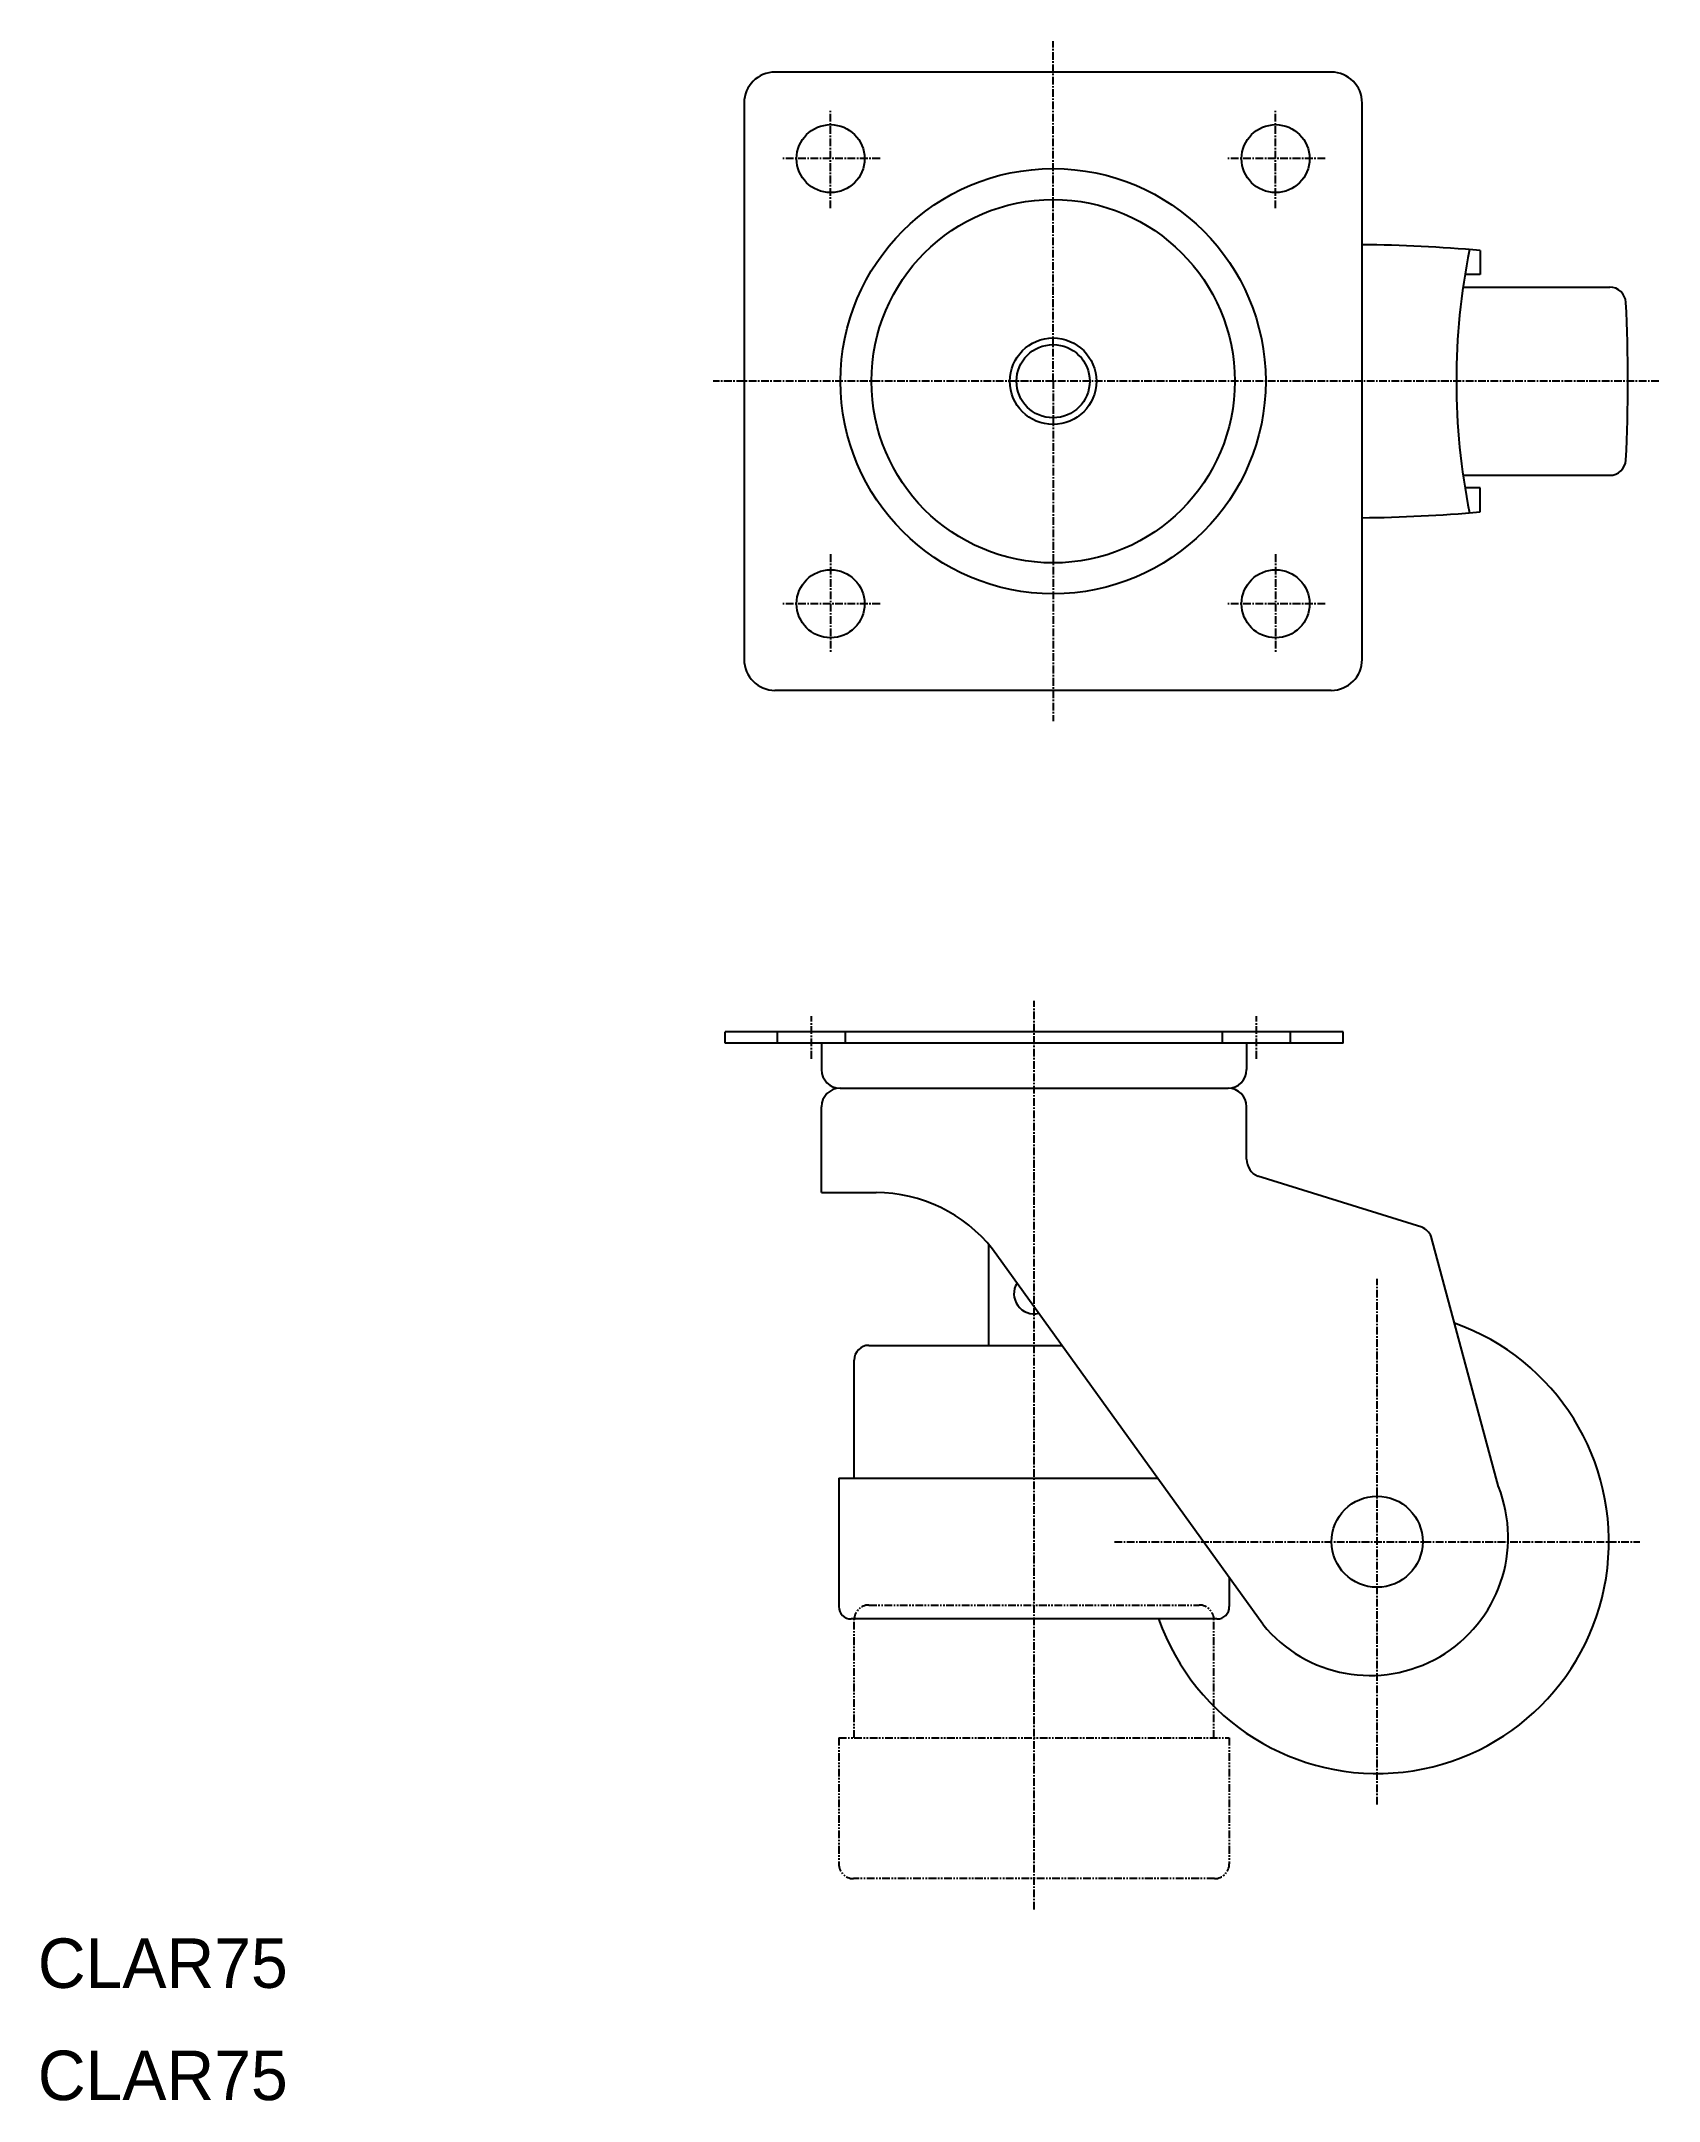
# Model space of a CAD drawing. Extents: x 1 to 262, y 0 to 333.
import ezdxf

# ---------------------------------------------------------------- set-up
doc = ezdxf.new("R2010")
doc.units = 0
for name, pattern in [('CENTER', [2, 1.25, -0.25, 0.25, -0.25]), ('DASHED', [3.5, 2, -1.5]), ('PHANTOM', [2.5, 1.25, -0.25, 0.25, -0.25, 0.25, -0.25])]:
    doc.linetypes.add(name, pattern=pattern)
doc.layers.get('0').update_dxf_attribs({"linetype": 'CONTINUOUS'})
doc.layers.add('CENTER', color=1, linetype='CENTER')

msp = doc.modelspace()

# ---------------------------------------------------------------- linework, layer by layer
at = {"color": 7, "linetype": 'CONTINUOUS'}
for p, q in [((209.26, 328.03), (119.26, 328.03)), ((114.26, 323.03), (114.26, 233.03)), ((214.26, 233.03), (214.26, 323.03)), ((233.34, 299.17), (233.34, 295.28)), ((230.58, 293.25), (254.32, 293.25)), ((233.34, 295.28), (230.89, 295.28)), ((230.58, 262.81), (254.32, 262.81)), ((233.34, 260.78), (230.89, 260.78)), ((233.34, 256.89), (233.34, 260.78)), ((209.26, 228.03), (119.26, 228.03)), ((211.18, 172.82), (111.18, 172.82)), ((211.18, 170.95), (111.18, 170.95)), ((126.79, 170.95), (126.79, 166.68)), ((195.57, 170.95), (195.57, 166.68)), ((129.79, 163.68), (192.57, 163.68)), ((126.79, 146.78), (126.79, 160.68)), ((195.57, 152.19), (195.57, 160.68)), ((126.79, 146.78), (135.62, 146.78)), ((223.89, 141.21), (197.38, 149.43)), ((153.84, 122.08), (153.84, 138.4)), ((198.19, 76.96), (154.46, 137.65)), ((236.31, 99.22), (225.43, 139.7)), ((134.47, 122.08), (165.68, 122.08)), ((132.07, 100.61), (132.07, 119.68)), ((129.59, 100.61), (129.59, 79.82)), ((129.59, 100.61), (181.15, 100.61)), ((192.77, 84.48), (192.77, 79.82)), ((190.77, 77.82), (131.59, 77.82))]:
    msp.add_line(p, q, dxfattribs=at)
for p, q in [((111.18, 170.95), (111.18, 172.82)), ((211.18, 170.95), (211.18, 172.82))]:
    msp.add_line(p, q)
at = {"color": 3, "linetype": 'DASHED'}
for p, q in [((119.68, 170.95), (119.68, 172.82)), ((130.68, 170.95), (130.68, 172.82)), ((191.68, 170.95), (191.68, 172.82)), ((202.68, 170.95), (202.68, 172.82))]:
    msp.add_line(p, q, dxfattribs=at)
at = {"color": 3, "linetype": 'PHANTOM'}
for p, q in [((134.47, 80.08), (187.89, 80.08)), ((132.07, 58.61), (132.07, 77.68)), ((190.29, 58.61), (190.29, 77.68)), ((129.59, 58.61), (129.59, 38.22)), ((129.59, 58.61), (192.77, 58.61)), ((192.77, 58.61), (192.77, 38.22)), ((190.37, 35.82), (131.99, 35.82))]:
    msp.add_line(p, q, dxfattribs=at)
at = {"color": 7, "linetype": 'CONTINUOUS'}
for centre, radius in [((128.26, 314.03), 5.5), ((200.26, 314.03), 5.5), ((164.26, 278.03), 34.39), ((164.26, 278.03), 29.39), ((164.26, 278.03), 7), ((128.26, 242.03), 5.5), ((200.26, 242.03), 5.5), ((216.68, 90.32), 7.37)]:
    msp.add_circle(centre, radius, dxfattribs=at)
at = {"color": 3, "linetype": 'CONTINUOUS'}
msp.add_circle((164.26, 278.03), 5.92, dxfattribs=at)
at = {"color": 7, "linetype": 'CONTINUOUS'}
for centre, radius, start, end in [((119.26, 323.03), 5, 90, 180), ((209.26, 323.03), 5, 0, 90), ((210.86, 39.55), 260.59, 85.0516, 89.2529), ((337.34, 278.03), 107.84, 168.6157, 191.3843), ((254.32, 290.65), 2.6, 3.0421, 90), ((16.93, 278.03), 240.33, 356.9579, 3.0421), ((254.32, 265.41), 2.6, 270, 356.9579), ((210.86, 516.51), 260.59, 270.7471, 274.9484), ((119.26, 233.03), 5, 180, 270), ((209.26, 233.03), 5, 270, 0), ((129.79, 166.68), 3, 180, 270), ((192.57, 166.68), 3, 270, 0), ((129.79, 160.68), 3, 90, 180), ((192.57, 160.68), 3, 0, 90), ((198.57, 152.19), 3, 180, 246.6061), ((135.62, 122.78), 24, 38.2689, 90), ((222.7, 138.46), 3, 24.4051, 66.6061), ((161.18, 130.43), 3.25, 148.0913, 283.4616), ((216.68, 90.32), 37.5, 199.4712, 70.4909), ((134.47, 119.68), 2.4, 90, 180), ((215.55, 91.01), 22.33, 218.9695, 21.5869), ((131.59, 79.82), 2, 180, 270), ((190.77, 79.82), 2, 270, 0)]:
    msp.add_arc(centre, radius, start, end, dxfattribs=at)
at = {"color": 3, "linetype": 'PHANTOM'}
for centre, start, end in [((134.47, 77.68), 90, 180), ((187.89, 77.68), 0, 90), ((131.99, 38.22), 180, 270), ((190.37, 38.22), 270, 0)]:
    msp.add_arc(centre, 2.4, start, end, dxfattribs=at)
at = {"layer": 'CENTER', "color": 1, "linetype": 'CENTER'}
for p, q in [((164.26, 278.03), (164.26, 333.03)), ((128.26, 306.03), (128.26, 322.03)), ((200.26, 306.03), (200.26, 322.03)), ((136.26, 314.03), (120.26, 314.03)), ((208.26, 314.03), (192.26, 314.03)), ((262.26, 278.03), (109.26, 278.03)), ((164.26, 278.03), (164.26, 223.03)), ((128.26, 250.03), (128.26, 234.03)), ((200.26, 250.03), (200.26, 234.03)), ((136.26, 242.03), (120.26, 242.03)), ((208.26, 242.03), (192.26, 242.03)), ((161.18, 30.82), (161.18, 177.82)), ((125.18, 168.45), (125.18, 175.32)), ((197.18, 168.45), (197.18, 175.32)), ((216.68, 47.82), (216.68, 132.82)), ((174.18, 90.32), (259.18, 90.32))]:
    msp.add_line(p, q, dxfattribs=at)

# ---------------------------------------------------------------- texts
for p in [(0, 18.15), (0, 0)]:
    msp.add_text('CLAR75', height=8).set_placement(p)

doc.saveas('drawing.dxf')
